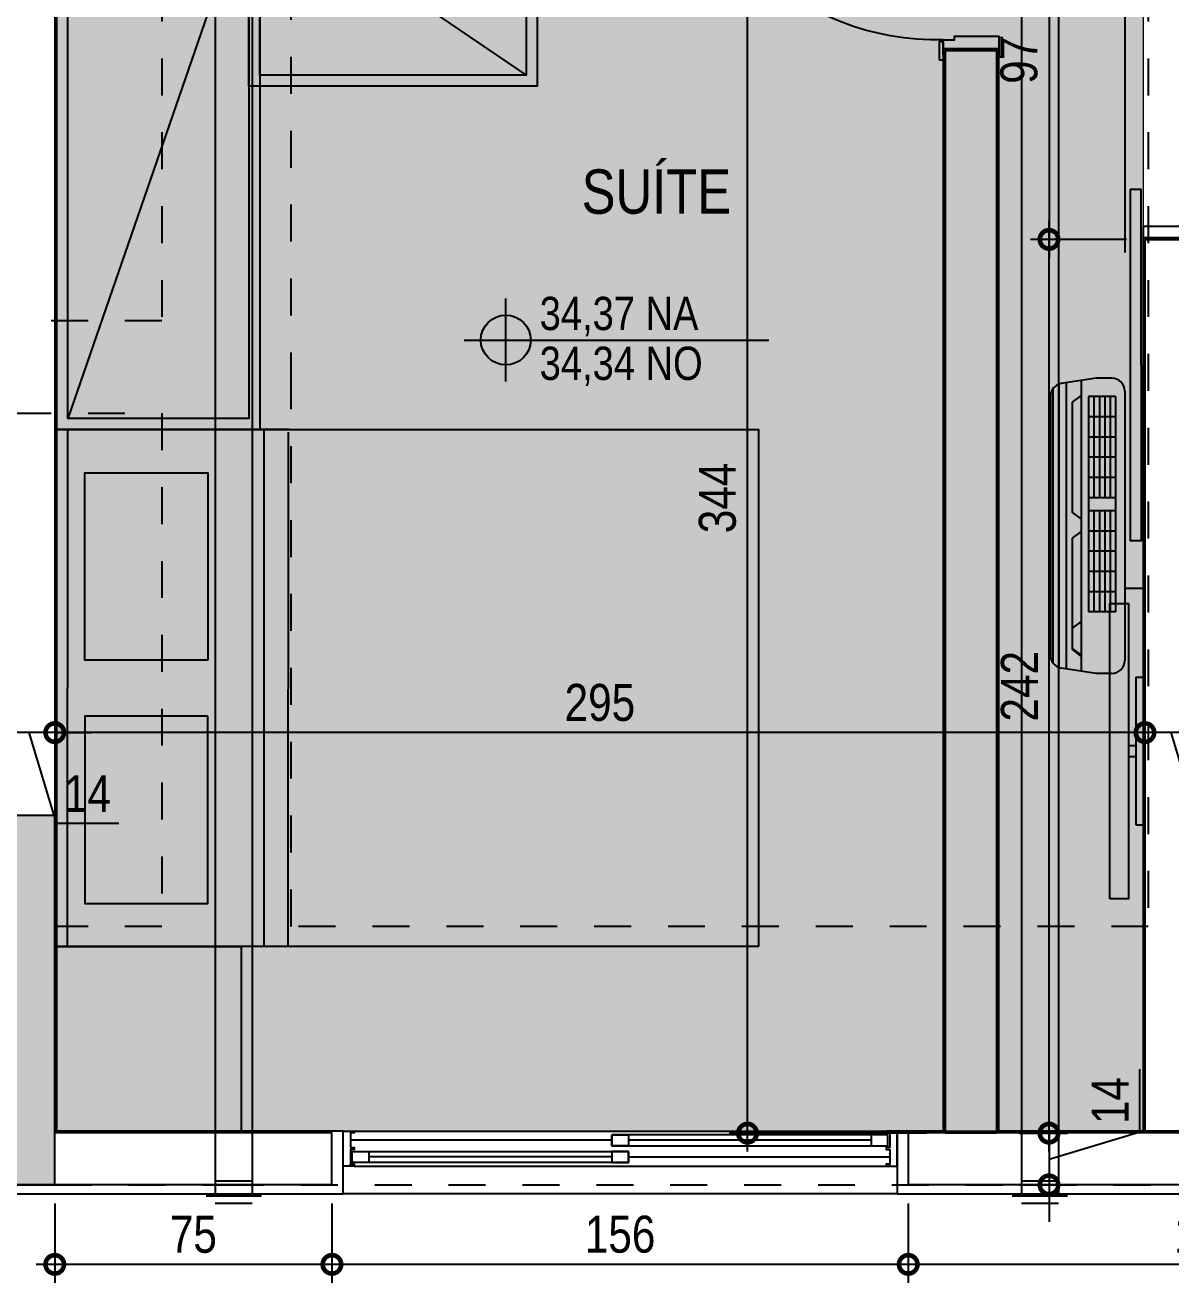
# Model space of a CAD drawing. Header units: metres. Extents: x -23 to 570, y -54 to 184.
# Drawn here: x 14.87 to 17.971, y -53.265 to -49.86 of the extents above; entities that cross this region are included whole.
import ezdxf
from ezdxf.enums import TextEntityAlignment as Align
from ezdxf.xclip import XClip

# ---------------------------------------------------------------- set-up
doc = ezdxf.new("R2010")
doc.units = ezdxf.units.M
doc.header["$XCLIPFRAME"] = 0
doc.header["$PDMODE"] = 35
for name, pattern in [('DASHEDX2', [1.5, 1, -0.5]), ('PUC$0$DASHEDX2', [1.5, 1, -0.5]), ('PUC$0$HIDDEN2', [0.1875, 0.125, -0.0625])]:
    doc.linetypes.add(name, pattern=pattern)
for name, color, linetype in [('1', 232, 'DASHEDX2'), ('4', 2, 'Continuous'), ('ARQ-DIM', 2, 'Continuous'), ('ARQ-SIM', 1, 'Continuous'), ('ARQ-TXT', 2, 'Continuous'), ('PUC$0$ARQ-ALV ACAB', 4, 'Continuous'), ('PUC$0$ARQ-ALV OSSO', 5, 'Continuous'), ('PUC$0$ARQ-AUX', 7, 'Continuous'), ('PUC$0$ARQ-AUX1 @ 1', 1, 'Continuous'), ('PUC$0$ARQ-CAX', 1, 'Continuous'), ('PUC$0$ARQ-CAX @ 1', 1, 'Continuous'), ('PUC$0$ARQ-MOB', 7, 'Continuous'), ('PUC$0$ARQ-MOB @ 1', 7, 'Continuous'), ('PUC$0$ARQ-PRJ', 7, 'PUC$0$DASHEDX2'), ('PUC$0$MAUROAMARELO', 162, 'Continuous')]:
    doc.layers.add(name, color=color, linetype=linetype)
doc.layers.add('PUC$0$ARQ-FORRO', color=9, linetype='Continuous', lineweight=5)
doc.styles.add('Adesa', font='ARIALN.TTF')
doc.dimstyles.new('ADESA 1-0050', dxfattribs={"dimtxt": 0.1, "dimasz": 0.1, "dimexe": 0.05, "dimexo": 0.05, "dimgap": 0.03, "dimtad": 1, "dimdec": 1, "dimlfac": 100, "dimzin": 12, "dimtxsty": 'Adesa', "dimblk": 'DOTSMALL', "dimcen": 1, "dimdle": 0.05, "dimclrd": 1, "dimclre": 1, "dimclrt": 256, "dimazin": 3, "dimtm": 1e-09, "dimtfac": 1, "dimtdec": 1, "dimtmove": 1, "dimatfit": 0, "dimldrblk": 'DOTSMALL', "dimfxl": 0.8, "dimtvp": 2, "dimtolj": 1, "dimtzin": 0, "dimarcsym": 0})

# ---------------------------------------------------------------- blocks, each defined once
blk = doc.blocks.new('_DotSmall')
at = {"color": 0, "linetype": 'ByBlock', "const_width": 0.5}
blk.add_lwpolyline([(-0.0625, 0, 1), (0.0625, 0, 1)], format="xyb", close=True, dxfattribs=at)
blk = doc.blocks.new('*D489')
at = {"layer": 'ARQ-DIM', "color": 1, "lineweight": -2, "transparency": 16777216}
for p, q in [((17.26028763025471, -53.05000433179399), (17.26028763025471, -53.26529604106866)), ((18.88998870001205, -53.05000544063362), (18.88998870001205, -53.26529604106866)), ((18.93998870001206, -53.21529604106866), (17.21028763025471, -53.21529604106866))]:
    blk.add_line(p, q, dxfattribs=at)
at = {"layer": 'Defpoints', "color": 0, "transparency": 16777216}
for p in [(17.26028763025471, -53.000004331794, -4.318356323902826e-06), (18.88998870001205, -53.00000544063362, -4.318356323902826e-06), (17.26028763025471, -53.21529604106866)]:
    blk.add_point(p, dxfattribs=at)
at = {"layer": 'ARQ-DIM', "color": 1, "lineweight": -2, "transparency": 16777216, "xscale": 0.1, "yscale": 0.1, "zscale": 0.1, "rotation": 180}
blk.add_blockref('_DotSmall', (17.26028763025471, -53.21529604106866), dxfattribs=at)
at = {"layer": 'ARQ-DIM', "color": 1, "lineweight": -2, "transparency": 16777216, "xscale": 0.1, "yscale": 0.1, "zscale": 0.1}
blk.add_blockref('_DotSmall', (18.88998870001205, -53.21529604106866), dxfattribs=at)
at = {"layer": 'ARQ-DIM', "transparency": 16777216, "insert": (18.07513816513338, -53.13423874229649), "char_height": 0.1, "attachment_point": 5, "style": 'Adesa'}
blk.add_mtext('\\A1;163', dxfattribs=at)
blk = doc.blocks.new('*D490')
at = {"layer": 'ARQ-DIM', "color": 1, "lineweight": -2, "transparency": 16777216}
for p, q in [((15.70028810343206, -53.05000433179399), (15.70028810343206, -53.26529604106866)), ((17.26028763025471, -53.05000433179399), (17.26028763025471, -53.26529604106866)), ((17.31028763025471, -53.21529604106866), (15.65028810343206, -53.21529604106866))]:
    blk.add_line(p, q, dxfattribs=at)
at = {"layer": 'Defpoints', "color": 0, "transparency": 16777216}
for p in [(15.70028810343206, -53.000004331794, -4.318356323902826e-06), (17.26028763025471, -53.000004331794, -4.318356323902826e-06), (15.70028810343206, -53.21529604106866)]:
    blk.add_point(p, dxfattribs=at)
at = {"layer": 'ARQ-DIM', "color": 1, "lineweight": -2, "transparency": 16777216, "xscale": 0.1, "yscale": 0.1, "zscale": 0.1, "rotation": 180}
blk.add_blockref('_DotSmall', (15.70028810343206, -53.21529604106866), dxfattribs=at)
at = {"layer": 'ARQ-DIM', "color": 1, "lineweight": -2, "transparency": 16777216, "xscale": 0.1, "yscale": 0.1, "zscale": 0.1}
blk.add_blockref('_DotSmall', (17.26028763025471, -53.21529604106866), dxfattribs=at)
at = {"layer": 'ARQ-DIM', "transparency": 16777216, "insert": (16.48028786684338, -53.13423874229649), "char_height": 0.1, "attachment_point": 5, "style": 'Adesa'}
blk.add_mtext('\\A1;156', dxfattribs=at)
blk = doc.blocks.new('*D491')
at = {"layer": 'ARQ-DIM', "color": 1, "lineweight": -2, "transparency": 16777216}
for p, q in [((14.94998869600172, -53.05000544063362), (14.94998869600172, -53.26529604106866)), ((15.70028810343206, -53.05000433179399), (15.70028810343206, -53.26529604106866)), ((15.75028810343206, -53.21529604106866), (14.89998869600172, -53.21529604106866))]:
    blk.add_line(p, q, dxfattribs=at)
at = {"layer": 'Defpoints', "color": 0, "transparency": 16777216}
for p in [(14.94998869600172, -53.00000544063362, -4.318356323902826e-06), (15.70028810343206, -53.000004331794, -4.318356323902826e-06), (14.94998869600172, -53.21529604106866)]:
    blk.add_point(p, dxfattribs=at)
at = {"layer": 'ARQ-DIM', "color": 1, "lineweight": -2, "transparency": 16777216, "xscale": 0.1, "yscale": 0.1, "zscale": 0.1, "rotation": 180}
blk.add_blockref('_DotSmall', (14.94998869600172, -53.21529604106866), dxfattribs=at)
at = {"layer": 'ARQ-DIM', "color": 1, "lineweight": -2, "transparency": 16777216, "xscale": 0.1, "yscale": 0.1, "zscale": 0.1}
blk.add_blockref('_DotSmall', (15.70028810343206, -53.21529604106866), dxfattribs=at)
at = {"layer": 'ARQ-DIM', "transparency": 16777216, "insert": (15.32513839971689, -53.13444338076852), "char_height": 0.1, "attachment_point": 5, "style": 'Adesa'}
blk.add_mtext('\\A1;75', dxfattribs=at)
blk = doc.blocks.new('*D617')
at = {"layer": 'ARQ-DIM', "color": 1, "lineweight": -2, "transparency": 16777216}
for p, q in [((17.9011509966763, -51.64881048881659), (17.9011509966763, -51.82540501928648)), ((18.0411515252647, -51.6488104721897), (18.0411515252647, -51.82540501928648)), ((17.9011509966763, -51.77540501928648), (17.8011509966763, -51.77540501928648)), ((18.0411515252647, -51.77540501928648), (17.9011509966763, -51.77540501928648)), ((18.0411515252647, -51.77540501928648), (17.9011509966763, -51.77540501928648)), ((17.9711512609705, -51.77540501928648), (18.04483543559533, -52.02101893470258)), ((18.0411515252647, -51.77540501928648), (18.1411515252647, -51.77540501928648)), ((18.04483543559533, -52.02101893470258), (18.21431701813285, -52.02101893470258))]:
    blk.add_line(p, q, dxfattribs=at)
at = {"layer": 'Defpoints', "color": 0, "transparency": 16777216}
for p in [(17.9011509966763, -51.5988104888166, -8.462671472874795e-06), (18.0411515252647, -51.5988104721897, -8.462671472874795e-06), (17.9011509966763, -51.77540501928648)]:
    blk.add_point(p, dxfattribs=at)
at = {"layer": 'ARQ-DIM', "color": 1, "lineweight": -2, "transparency": 16777216, "xscale": 0.1, "yscale": 0.1, "zscale": 0.1}
blk.add_blockref('_DotSmall', (17.9011509966763, -51.77540501928648), dxfattribs=at)
at = {"layer": 'ARQ-DIM', "color": 1, "lineweight": -2, "transparency": 16777216, "xscale": 0.1, "yscale": 0.1, "zscale": 0.1, "rotation": 180}
blk.add_blockref('_DotSmall', (18.0411515252647, -51.77540501928648), dxfattribs=at)
at = {"layer": 'ARQ-DIM', "transparency": 16777216, "insert": (18.12957622686409, -51.94081429623055), "char_height": 0.1, "attachment_point": 5, "style": 'Adesa'}
blk.add_mtext('\\A1;14', dxfattribs=at)
blk = doc.blocks.new('*D618')
at = {"layer": 'ARQ-DIM', "color": 1, "lineweight": -2, "transparency": 16777216}
for p, q in [((17.9011509966763, -51.64881048881659), (17.9011509966763, -51.82540501928648)), ((14.94999001842915, -51.72715333195441), (14.94999001842915, -51.82540501928648)), ((17.9511509966763, -51.77540501928648), (14.89999001842915, -51.77540501928648))]:
    blk.add_line(p, q, dxfattribs=at)
at = {"layer": 'Defpoints', "color": 0, "transparency": 16777216}
for p in [(17.9011509966763, -51.5988104888166, -8.462671472874795e-06), (14.94999001842915, -51.67715333195441, -4.318356323902826e-06), (14.94999001842915, -51.77540501928648)]:
    blk.add_point(p, dxfattribs=at)
at = {"layer": 'ARQ-DIM', "color": 1, "lineweight": -2, "transparency": 16777216, "xscale": 0.1, "yscale": 0.1, "zscale": 0.1, "rotation": 180}
blk.add_blockref('_DotSmall', (14.94999001842915, -51.77540501928648), dxfattribs=at)
at = {"layer": 'ARQ-DIM', "color": 1, "lineweight": -2, "transparency": 16777216, "xscale": 0.1, "yscale": 0.1, "zscale": 0.1}
blk.add_blockref('_DotSmall', (17.9011509966763, -51.77540501928648), dxfattribs=at)
at = {"layer": 'ARQ-DIM', "transparency": 16777216, "insert": (16.42557050755272, -51.69434772051431), "char_height": 0.1, "attachment_point": 5, "style": 'Adesa'}
blk.add_mtext('\\A1;295', dxfattribs=at)
blk = doc.blocks.new('*D619')
at = {"layer": 'ARQ-DIM', "color": 1, "lineweight": -2, "transparency": 16777216}
for p, q in [((14.80997845911546, -51.72715283944321), (14.80997845911546, -51.82540315208674)), ((14.94999001842915, -51.72715333195441), (14.94999001842915, -51.82540315208674)), ((14.80997845911546, -51.77540315208674), (14.70997845911547, -51.77540315208674)), ((14.94999001842915, -51.77540315208674), (14.80997845911546, -51.77540315208674)), ((14.94999001842915, -51.77540315208674), (14.80997845911546, -51.77540315208674)), ((14.87998423877231, -51.77540315208674), (14.95366841339714, -52.02101706750284)), ((14.94999001842915, -51.77540315208674), (15.04999001842915, -51.77540315208674)), ((14.95366841339714, -52.02101706750284), (15.12314999593465, -52.02101706750284))]:
    blk.add_line(p, q, dxfattribs=at)
at = {"layer": 'Defpoints', "color": 0, "transparency": 16777216}
for p in [(14.80997845911546, -51.67715283944321, -1.295506897170848e-05), (14.94999001842915, -51.67715333195441, -4.318356323902826e-06), (14.80997845911546, -51.77540315208674)]:
    blk.add_point(p, dxfattribs=at)
at = {"layer": 'ARQ-DIM', "color": 1, "lineweight": -2, "transparency": 16777216, "xscale": 0.1, "yscale": 0.1, "zscale": 0.1}
blk.add_blockref('_DotSmall', (14.80997845911546, -51.77540315208674), dxfattribs=at)
at = {"layer": 'ARQ-DIM', "color": 1, "lineweight": -2, "transparency": 16777216, "xscale": 0.1, "yscale": 0.1, "zscale": 0.1, "rotation": 180}
blk.add_blockref('_DotSmall', (14.94999001842915, -51.77540315208674), dxfattribs=at)
at = {"layer": 'ARQ-DIM', "transparency": 16777216, "insert": (15.03840920466589, -51.94081242903081), "char_height": 0.1, "attachment_point": 5, "style": 'Adesa'}
blk.add_mtext('\\A1;14', dxfattribs=at)
blk = doc.blocks.new('*D640')
at = {"layer": 'ARQ-DIM', "color": 1, "lineweight": -2, "transparency": 16777216}
for p, q in [((17.64138214607691, -49.41997908711293), (17.64138214607691, -50.48997048153349)), ((17.85114666001205, -49.46997908711293), (17.59138214607691, -49.46997908711293)), ((17.85114874459281, -50.43997048153349), (17.59138214607691, -50.43997048153349))]:
    blk.add_line(p, q, dxfattribs=at)
at = {"layer": 'Defpoints', "color": 0, "transparency": 16777216}
for p in [(17.90114666001205, -49.46997908711293, -4.318356323902826e-06), (17.64138214607691, -50.43997048153349), (17.90114874459281, -50.43997048153349, -4.318356323902826e-06)]:
    blk.add_point(p, dxfattribs=at)
at = {"layer": 'ARQ-DIM', "color": 1, "lineweight": -2, "transparency": 16777216, "xscale": 0.1, "yscale": 0.1, "zscale": 0.1}
for p, rotation in [((17.64138214607691, -49.46997908711293), 90), ((17.64138214607691, -50.43997048153349), 270)]:
    blk.add_blockref('_DotSmall', p, dxfattribs=dict(at, rotation=rotation))
at = {"layer": 'ARQ-DIM', "transparency": 16777216, "insert": (17.56032484730472, -49.9549747843232), "char_height": 0.1, "attachment_point": 5, "rotation": 90, "style": 'Adesa'}
blk.add_mtext('\\A1;97', dxfattribs=at)
blk = doc.blocks.new('*D641')
at = {"layer": 'ARQ-DIM', "color": 1, "lineweight": -2, "transparency": 16777216}
for p, q in [((17.64138214607693, -52.91000595758485), (17.64138214607693, -50.3899704815335)), ((17.85114874459281, -50.43997048153349), (17.59138214607693, -50.43997048153349)), ((17.56089976034371, -52.86000595758485), (17.69138214607693, -52.86000595758485))]:
    blk.add_line(p, q, dxfattribs=at)
at = {"layer": 'Defpoints', "color": 0, "transparency": 16777216}
for p in [(17.64138214607693, -50.43997048153349), (17.90114874459281, -50.43997048153349, -4.318356323902826e-06), (17.51089976034371, -52.86000595758485, -4.318356323902826e-06)]:
    blk.add_point(p, dxfattribs=at)
at = {"layer": 'ARQ-DIM', "color": 1, "lineweight": -2, "transparency": 16777216, "xscale": 0.1, "yscale": 0.1, "zscale": 0.1}
for p, rotation in [((17.64138214607693, -50.43997048153349), 90), ((17.64138214607693, -52.86000595758485), 270)]:
    blk.add_blockref('_DotSmall', p, dxfattribs=dict(at, rotation=rotation))
at = {"layer": 'ARQ-DIM', "transparency": 16777216, "insert": (17.56117750760488, -51.64998821955916), "char_height": 0.1, "attachment_point": 5, "rotation": 90, "style": 'Adesa'}
blk.add_mtext('\\A1;242', dxfattribs=at)
blk = doc.blocks.new('*D642')
at = {"layer": 'ARQ-DIM', "color": 1, "lineweight": -2, "transparency": 16777216}
for p, q in [((17.88699602039442, -52.85632109970901), (17.88699602039442, -52.6868395171715)), ((17.64138210497833, -52.86000596686301), (17.64138210497833, -52.76000596686301)), ((17.56089971924511, -52.86000596686301), (17.69138210497833, -52.86000596686301)), ((17.64138210497833, -52.93000527433384), (17.88699602039442, -52.85632109970901)), ((17.64138210497833, -52.86000596686301), (17.64138210497833, -53.00000458180467)), ((17.64138210497833, -52.86000596686301), (17.64138210497833, -53.00000458180467)), ((17.56089957881975, -53.00000458180467), (17.69138210497833, -53.00000458180467)), ((17.64138210497833, -53.00000458180467), (17.64138210497833, -53.10000458180467))]:
    blk.add_line(p, q, dxfattribs=at)
at = {"layer": 'Defpoints', "color": 0, "transparency": 16777216}
for p in [(17.51089971924511, -52.86000596686301, -4.318356323902826e-06), (17.51089957881975, -53.00000458180467, -4.318356323902826e-06), (17.64138210497833, -53.00000458180467)]:
    blk.add_point(p, dxfattribs=at)
at = {"layer": 'ARQ-DIM', "color": 1, "lineweight": -2, "transparency": 16777216, "xscale": 0.1, "yscale": 0.1, "zscale": 0.1}
for p, rotation in [((17.64138210497833, -52.86000596686301), 270), ((17.64138210497833, -53.00000458180467), 90)]:
    blk.add_blockref('_DotSmall', p, dxfattribs=dict(at, rotation=rotation))
at = {"layer": 'ARQ-DIM', "transparency": 16777216, "insert": (17.80679138192237, -52.77158030844025), "char_height": 0.1, "attachment_point": 5, "rotation": 90, "style": 'Adesa'}
blk.add_mtext('\\A1;14', dxfattribs=at)
blk = doc.blocks.new('*D663')
at = {"layer": 'ARQ-DIM', "color": 1, "lineweight": -2, "transparency": 16777216}
for p, q in [((16.82523176803388, -52.91000595755064), (16.82523176803388, -49.36998065643828)), ((17.16605367512035, -49.41998065643828), (16.77523176803388, -49.41998065643828)), ((17.31028810343205, -52.86000595755065), (16.77523176803388, -52.86000595755065))]:
    blk.add_line(p, q, dxfattribs=at)
at = {"layer": 'Defpoints', "color": 0, "transparency": 16777216}
for p in [(16.82523176803388, -49.41998065643828), (17.21605367512035, -49.41998065643828, -4.318356323902826e-06), (17.36028810343205, -52.86000595755065, -4.318356323902826e-06)]:
    blk.add_point(p, dxfattribs=at)
at = {"layer": 'ARQ-DIM', "color": 1, "lineweight": -2, "transparency": 16777216, "xscale": 0.1, "yscale": 0.1, "zscale": 0.1}
for p, rotation in [((16.82523176803388, -49.41998065643828), 90), ((16.82523176803388, -52.86000595755065), 270)]:
    blk.add_blockref('_DotSmall', p, dxfattribs=dict(at, rotation=rotation))
at = {"layer": 'ARQ-DIM', "transparency": 16777216, "insert": (16.74417446926169, -51.13999330699446), "char_height": 0.1, "attachment_point": 5, "rotation": 90, "style": 'Adesa'}
blk.add_mtext('\\A1;344', dxfattribs=at)
blk = doc.blocks.new('NipAcOs')
at = {"layer": 'ARQ-SIM'}
h = blk.add_hatch(color=256, dxfattribs=at)
h.dxf.hatch_style = 1
h.paths.add_polyline_path([(0, 0.1499999999999773, 0.4142135623730951), (-0.1499999999999773, 0), (0, 0)])
h.paths.add_polyline_path([(0.1499999999999773, 0), (0, 0), (0, -0.1499999999999773, 0.4142135623730951)])
for p, q in [((0, -0.25), (0, 0.25)), ((-0.25, 0), (0.1499999999999773, 0)), ((0.1499999999999773, 0), (1.583441196697537, 0))]:
    blk.add_line(p, q, dxfattribs=at)
blk.add_circle((0, 0), 0.15, dxfattribs=at)
at = {"style": 'Adesa'}
for p in [(0.2040091630106531, 0.0600000000000023), (0.2040091630106531, -0.2400000000000091)]:
    blk.add_attdef('000,00', p, '', height=0.2, dxfattribs=at)
blk = doc.blocks.new('*U2409')
for points in [[(-0.7649999999987084, 0.009997012157750673), (-0.7149999999989812, 0.009997012157750673), (-0.7149999999989812, -2.987842694979204e-06), (-0.7649999999987084, -2.987842694979204e-06)], [(0.04499999999984541, 0.009997012226332258), (-0.004999999999881748, 0.009997012226332258), (-0.004999999999881748, -2.987774084972639e-06), (0.04499999999984541, -2.987774084972639e-06)], [(-0.7749999999981309, -0.1599999999637873), (-0.7249999999984037, -0.1599999999637873), (-0.7249999999984037, -0.1499999999633417), (-0.7749999999981309, -0.1499999999633417)], [(0, -0.1499999999630859), (-1.224646799149301e-17, -0.8699999999633984), (-0.0300000000002001, -0.8699999999633984), (-0.03000000000020009, -0.1499999999630859)], [(0.05500000000006366, -0.1599999999634463), (0.005000000000336513, -0.1599999999634463), (0.005000000000336513, -0.1499999999630006), (0.05500000000006366, -0.1499999999630006)]]:
    blk.add_lwpolyline(points, close=True)
for points in [[(-0.7599999999991677, -0.1499999999630859), (-0.7199999999999999, -0.1499999999633133), (-0.7199999999999999, -0.1199999999631132), (-0.7099999999997816, -0.1199999999631132), (-0.7099999999989858, -2.987856678460243e-06), (-0.7450000000000908, -2.987856451086568e-06), (-0.7449999999995224, -0.1499999999630859)], [(0.03999999999973625, -0.1499999999628585), (3.410605131648481e-13, -0.1499999999630859), (3.410605131648481e-13, -0.1199999999628858), (-0.009999999999877218, -0.1199999999628858), (-0.009999999999877201, -2.987819701816274e-06), (0.02500000000077309, -2.987819474442599e-06), (0.02499999999952252, -0.1499999999628585)]]:
    blk.add_lwpolyline(points)
at = {"layer": 'PUC$0$ARQ-PRJ'}
blk.add_arc((-0.02076923076938199, -0.1707692307328975), 0.6995391551483003, 178.2986453946517, 271.7013546053388, dxfattribs=at)
blk = doc.blocks.new('*U2429')
at = {"color": 0, "linetype": 'ByBlock', "ltscale": 0.5}
for points in [[(0.019999999999925, -0.0449999999999875), (0.0299999999999159, -0.0450000000000017), (0.0299999999999727, -0.0499999999999972), (0.019999999999925, -0.049999999999983), (0.019999999999925, -0.0900000000000034), (0.0299999999999159, -0.0900000000000176), (0.0299999999999727, -0.0950000000000131), (0.019999999999925, -0.0949999999999989), (0.019999999999925, -0.0900000000000034), (0.0299999999999159, -0.0899999999999891), (0.0299999999999727, -0.09499999999998458), (-5.68e-14, -0.09499999999998458), (0, 0), (0.0299999999999727, 0), (0.0299999999999727, -0.0049999999999955), (0.0199999999999818, -0.0049999999999955), (0.019999999999925, -0.0449999999999875)], [(1.479999999999961, -0.0449999999999156), (1.469999999999969, -0.0449999999999156), (1.469999999999913, -0.049999999999911), (1.479999999999961, -0.049999999999911), (1.479999999999961, -0.0899999999999315), (1.469999999999969, -0.0899999999999315), (1.469999999999913, -0.09499999999992699), (1.479999999999961, -0.09499999999992699), (1.479999999999961, -0.08999999999993138), (1.469999999999969, -0.08999999999990299), (1.469999999999913, -0.0949999999998985), (1.499999999999942, -0.09499999999991268), (1.499999999999884, 7.189999999999996e-14), (1.469999999999913, 7.189999999999996e-14), (1.469999999999913, -0.0049999999999235), (1.479999999999903, -0.0049999999999235), (1.479999999999961, -0.0449999999999156)], [(0.0249999999999204, -0.0100000000000051), (0.0700000006625032, -0.0099999999940792), (0.0700000006625032, -0.0399999999940803), (0.0249999999999204, -0.0400000000000063)], [(0.7725000000000365, -0.00999999999992655), (0.7275000000008165, -0.00999999999994075), (0.7275000000008165, -0.03999999999994185), (0.7725000000000365, -0.03999999999992765)], [(0.7275000000008165, -0.05499999999995665), (0.7725000000000365, -0.05499999999994245), (0.7725000000000365, -0.08499999999994355), (0.7275000000008165, -0.08499999999995786)], [(1.474999999999906, -0.0549999999999349), (1.429999999892343, -0.0549999999999349), (1.429999999892343, -0.0849999999999361), (1.474999999999906, -0.0849999999999361)]]:
    blk.add_lwpolyline(points, close=True, dxfattribs=at)
at = {"color": 8, "linetype": 'ByBlock', "ltscale": 0.5}
for points in [[(1.469999999999913, 7.189999999999996e-14), (0.0299999999999727, 0)], [(0.7725000000000365, -0.02500000000092185), (1.479999999999903, -0.0249999999999196)], [(0.7275000000008165, -0.07000000000005675), (0.019999999999925, -0.0699999999999932)], [(1.469999999999913, -0.0949999999998985), (0.0299999999999727, -0.09499999999998458)]]:
    blk.add_lwpolyline(points, dxfattribs=at)
at = {"color": 7, "linetype": 'ByBlock', "ltscale": 0.5}
for points in [[(0.7725000000000365, -0.00999999999992655), (0.7725000000000365, -0.03999999999992765), (0.0249999999999204, -0.0400000000000063), (0.0249999999999204, -0.0100000000000051)], [(0.7275000000008165, -0.05499999999995665), (0.7275000000008165, -0.08499999999995786), (1.474999999999906, -0.0849999999999361), (1.474999999999906, -0.0549999999999349)]]:
    blk.add_lwpolyline(points, close=True, dxfattribs=at)
for points in [[(0.0700000006625032, -0.0249999999940798), (0.7275000000008165, -0.02499999999994135)], [(0.7725000000000365, -0.06999999999994305), (1.429999999892343, -0.06999999999992129)]]:
    blk.add_lwpolyline(points, dxfattribs=at)
blk = doc.blocks.new('PUC$0$pl apto tipo 2 puc')
at = {"layer": 'PUC$0$ARQ-ALV ACAB'}
blk.add_lwpolyline([(-17.36411684664112, 2.855421873116251), (-17.23911735195992, 2.855421873097677), (-17.23911634252779, 3.025418204763022), (-18.92881744382384, 3.025133429138863), (-18.92881744382384, 2.855418186093247), (-17.5141174305874, 2.855418186093382), (-17.51411694441235, -0.07448802679547742), (-17.36411649138281, -0.07448849328128576)], close=True, dxfattribs=at)
at = {"layer": 'PUC$0$ARQ-ALV ACAB', "elevation": 4.318356323902826e-06}
blk.add_lwpolyline([(-14.60902096237192, 3.025418981222268), (-15.73911684724385, 3.02541734526939), (-15.73911684724385, 2.855418981222266), (-14.96381935541925, 2.855418981222266)], dxfattribs=at)
at = {"layer": 'PUC$0$ARQ-ALV ACAB'}
blk.add_lwpolyline([(-14.96381744636874, -0.8944701362295983), (-14.96381935541925, 2.855418981222266)], dxfattribs=at)
at = {"layer": 'PUC$0$ARQ-ALV OSSO'}
for points in [[(-17.36911690632554, 2.860418981188063), (-17.2691173204212, 2.860418981222268), (-17.2691163740665, 3.000417355431439), (-18.89881744382384, 3.000418981222269), (-18.89881744382384, 2.860418981222268), (-17.50911743141285, 2.860418981222268), (-17.50911694523762, -0.06948837298035118), (-17.36911649198584, -0.06948881031087867), (-17.36911684724385, 2.860419094427486)], [(-14.95881744382383, -0.8994701329405553), (-14.95881935796416, 2.860418981222268)]]:
    blk.add_lwpolyline(points, dxfattribs=at)
at = {"layer": 'PUC$0$ARQ-ALV OSSO', "elevation": 4.318356323902826e-06}
blk.add_lwpolyline([(-14.60902096237192, 3.000418981222283), (-15.70911684724385, 3.000417355431439), (-15.70911684724385, 2.860418981222268), (-14.95881935796416, 2.860418981222268)], dxfattribs=at)
at = {"layer": 'PUC$0$ARQ-AUX', "elevation": 8.636712647805652e-06}
blk.add_lwpolyline([(-17.23911634251721, 3.025422132215249), (-15.73911735196003, 3.025422132215249)], dxfattribs=at)
at = {"layer": 'PUC$0$ARQ-AUX1 @ 1', "xscale": -1, "rotation": 180}
blk.add_blockref('*U2429', (-17.23911735195992, 2.855421873097677, 4.318356324305282e-06), dxfattribs=at)
at = {"layer": 'PUC$0$ARQ-CAX @ 1', "xscale": -1.000000000000003, "rotation": 90}
blk.add_blockref('*U2409', (-17.51412125788195, -0.8194882600381838), dxfattribs=at)
blk = doc.blocks.new('PUC$0$A$C3DDA30F3')
for points in [[(0.03000005693070307, 0.2199984365541923), (5.693073035217822e-08, 0.2199984365541923), (5.693073035217822e-08, 0.2099984365537466), (0.03000005693070307, 0.2099984365537466)], [(0.01000005693072126, 0.2099984365537466), (5.693073035217822e-08, 0.2099984365537466), (5.693073035217822e-08, 0.1699984365528735), (0.01000005693072126, 0.1699984365528735)], [(0.8300000569307144, 0.2049984365532964), (1.780000056930703, 0.2049984365532964), (1.780000056930703, 0.1749984365533237), (0.8300000569307144, 0.1749984365533237)], [(5.693073035217822e-08, 0.1699984365528735), (0.03000005693070307, 0.1699984365528735), (0.02999114978433681, 0.01547904238503861), (-8.850215635902714e-06, 0.01547904238503861)], [(0.9300000569307372, 0.1699984365528735), (0.9600000569307099, 0.1699984365528735), (0.9600018083037298, 0.01547904301691005), (0.9300018083037571, 0.01547904301691005)]]:
    blk.add_lwpolyline(points, close=True)
at = {"layer": 'PUC$0$ARQ-PRJ'}
for points in [[(5.693073035217822e-08, 0.2199984365541923), (1.910000056930755, 0.2199984365541923)], [(1.910000056965373, 0.1699984365509977), (1.910000056965373, 0.1699984365509977), (1.910000056930755, 0.2199984365541923)]]:
    blk.add_lwpolyline(points, dxfattribs=at)
blk = doc.blocks.new('*U2465')
at = {"layer": 'PUC$0$ARQ-MOB'}
for p, q in [((-0.6999999999999318, -0.6291505595172567), (-0.6999999999999318, 0)), ((-0.6999999999999318, 0), (0.7000000000000455, 0)), ((0.7000000000000455, -0.6291305920967716), (0.7000000000000455, 0)), ((0.7000000000000455, -0.0299999999997454), (-0.6999999999999318, -0.0299999999997454)), ((0.7000000000000455, -0.5620764186628268), (-0.6999999999999319, -0.5619973332079932)), ((0.7000000000000454, -0.6273368521624434), (-0.692955937798729, -0.6273368521624435)), ((-0.6991533441763523, -0.8530626289630163), (-0.6987254288627583, -0.8533762312017643)), ((-0.6749930615618496, -1.899955827604571), (0.674993061562077, -1.899955827605481))]:
    blk.add_line(p, q, dxfattribs=at)
at = {"layer": 'PUC$0$ARQ-MOB', "flags": 128}
for points in [[(0.7000000000007846, -1.899999999999636), (0.7000000000007846, -2e-16), (-0.7000000000006703, 2e-16), (-0.6999909375571747, -1.899999999999636)], [(0.7000000009412021, -1.900075808809561), (0.7000000009412021, -7.58088099249e-05), (-0.6999999990602528, -7.58088099244e-05), (-0.6999909366167572, -1.900075808809561)], [(-0.0755639286653032, -0.4095184273019188), (-0.0755685223320479, -0.0761946178054134), (-0.5830639286650121, -0.0762007755593002), (-0.5830593348691191, -0.4095341088650456)], [(-0.0755639277248856, -0.4095942361118434), (-0.0755685213898114, -0.0762704266162475), (-0.5830639277245946, -0.0762765843701343), (-0.5830593339287016, -0.4096099176758797)], [(0.0755671575898878, -0.4095184273019188), (0.0755717512566325, -0.0761946178054134), (0.5830671575914153, -0.0762007755593006), (0.5830625637937032, -0.4095341088650459)], [(0.0755671585321243, -0.4095942361118434), (0.07557175219705001, -0.0762704266162475), (0.5830671585318328, -0.0762765843701347), (0.5830625647359398, -0.4096099176758801)]]:
    blk.add_lwpolyline(points, close=True, dxfattribs=at)
at = {"layer": 'PUC$0$ARQ-MOB'}
blk.add_lwpolyline([(0.7000000009412021, -0.5000758088099249), (1.200000000941201, -0.5000758088099249), (1.200000000941201, -7.58088099249e-05), (0.7000000009412021, -7.58088099249e-05)], close=True, dxfattribs=at)
blk = doc.blocks.new('*U2490')
at = {"flags": 128}
for points in [[(1.480166231706903, -2.678103235470581e-09), (1.480166231706903, 0.5499999973218969), (9.044925e-10, 0.5499999971050785), (0, 0)], [(1.45016623170693, 0.02999999737621177), (1.45016623170693, 0.5199999973221516), (0.0300000008501229, 0.5199999971053333), (0.030000000054315, 0.0299999999451757)]]:
    blk.add_lwpolyline(points, close=True, dxfattribs=at)
blk.add_lwpolyline([(1.45016623170693, 0.5199999973221516), (0.030000000054315, 0.0299999999451757)], dxfattribs=at)
blk = doc.blocks.new('*U2466')
for p, q in [((-0.2000000029802322, -0.01999999999999599), (-0.2000000029802322, 1.536458174073056e-17)), ((0.2000000029802323, -0.019999999999996), (0.2000000029802323, 0)), ((-0.01500000000000719, -0.0399999999999921), (-0.01500000000000719, -0.019999999999996)), ((0.01499999999999391, -0.0399999999999921), (0.01499999999999391, -0.019999999999996))]:
    blk.add_line(p, q)
for points in [[(0.2000000029802323, 0), (-0.2000000029802322, 1.536458174073056e-17)], [(0.2000000029802323, -0.019999999999996), (-0.2000000029802322, -0.01999999999999599)]]:
    blk.add_lwpolyline(points)
blk.add_lwpolyline([(-0.400000005960471, -0.0900000000000034), (0.4000000059604579, -0.0900000000000034), (0.4000000059604579, -0.0399999999999921), (-0.400000005960471, -0.0399999999999921)], close=True)
blk = doc.blocks.new('*U2491')
at = {"flags": 128}
for points in [[(0.7810846123003716, -1.413236690966563e-09), (0.7810846123003716, 0.5499999985867634), (9.044925e-10, 0.5499999971050785), (0, 0)], [(0.7510846123003994, 0.02999999864107831), (0.7510846123003994, 0.5199999985870182), (0.0300000008501229, 0.5199999971053333), (0.030000000054315, 0.0299999999451757)]]:
    blk.add_lwpolyline(points, close=True, dxfattribs=at)
blk.add_lwpolyline([(0.7510846123003994, 0.5199999985870182), (0.030000000054315, 0.0299999999451757)], dxfattribs=at)
blk = doc.blocks.new('PUC$0$layout pcd puc 4')
at = {"layer": 'PUC$0$ARQ-MOB'}
for name, p, xscale, rotation in [('*U2490', (-1.429990672718873e-05, 1.899984111500103), -1, 270), ('*U2465', (-4.686476351523083e-05, 1.200000002420644), -0.9999999999999996, 89.99861802358429)]:
    blk.add_blockref(name, p, dxfattribs=dict(at, xscale=xscale, rotation=rotation))
at = {"layer": 'PUC$0$ARQ-MOB', "xscale": -1}
blk.add_blockref('*U2491', (1.30107030963639, 2.830039985770405), dxfattribs=at)
at = {"layer": 'PUC$0$ARQ-MOB @ 1', "xscale": -1, "rotation": 270}
blk.add_blockref('*U2466', (2.941173301389643, 1.029508454068115, -4.248498000608911e-06), dxfattribs=at)
blk = doc.blocks.new('PUC$0$pl forro pcd 4')
at = {"layer": 'PUC$0$ARQ-FORRO'}
h = blk.add_hatch(color=256, dxfattribs=at)
h.dxf.hatch_style = 1
h.paths.add_polyline_path([(-10.32996262369801, 1.339993264856339), (-7.388814187855946, 1.339993264856339), (-7.388845050895529, -2.089359220218881), (-10.32999348673759, -2.089359220218881)])
blk.add_lwpolyline([(-10.32996262369801, 1.339993264856339), (-7.388814187855946, 1.339993264856339), (-7.388845050895529, -2.089359220218881), (-10.32999348673759, -2.089359220218881)], close=True, dxfattribs=at)
blk = doc.blocks.new('PUC$0$Q1')
at = {"layer": 'PUC$0$MAUROAMARELO'}
for p, q in [((240.8957057322278, -387.0957092027159), (240.1949330487362, -387.0957092027159)), ((240.145319390482, -387.2199680435349), (240.1599698859306, -387.1250467797306)), ((240.9287674815717, -387.1182753428074), (240.1618712993925, -387.1182753428075)), ((240.9168394945319, -387.1026846636278), (240.1737992864325, -387.1026846636278)), ((240.945319390482, -387.2199680435349), (240.9306688950333, -387.1250467797306)), ((240.9327719142491, -387.1386723422559), (240.1576897701973, -387.1386723422559)), ((240.1926560917461, -387.1785484299287), (240.2109410929909, -387.1546799405407)), ((240.1958903684414, -387.1785484299287), (240.2141753696861, -387.1546799405407)), ((240.2683749102446, -387.1546799405407), (240.2109410929909, -387.1546799405407)), ((240.5115314378287, -387.1546799405407), (240.2141753696861, -387.1546799405407)), ((240.2866599114889, -387.1785484299287), (240.2683749102446, -387.1546799405407)), ((240.5298164390734, -387.1785484299287), (240.5115314378287, -387.1546799405407)), ((240.5640566185858, -387.1785484299287), (240.5823416198305, -387.1546799405407)), ((240.8796976879731, -387.1546799405407), (240.5823416198305, -387.1546799405407)), ((240.8979826892179, -387.1785484299287), (240.8796976879731, -387.1546799405407)), ((240.9389265356431, -387.1785484299287), (240.1510035773078, -387.1785484299287)), ((240.3121910110704, -387.2718364671387), (240.3121910110704, -387.1986790807405)), ((240.6213588412039, -387.1986790807405), (240.3121910110704, -387.1986790807405)), ((240.3669240719074, -387.2718364671387), (240.3669240719074, -387.1986790807405)), ((240.4216571327443, -387.2718364671387), (240.4216571327443, -387.1986790807405)), ((240.4763901935818, -387.2718364671387), (240.4763901935818, -387.1986790807405)), ((240.5311232544187, -387.2718364671387), (240.5311232544187, -387.1986790807405)), ((240.5858563152557, -387.2718364671387), (240.5858563152557, -387.1986790807405)), ((240.6213588412039, -387.2718364671387), (240.6213588412039, -387.1986790807405)), ((240.8950241453886, -387.1986790807407), (240.6213588412039, -387.1986790807405)), ((240.6760919020408, -387.2718364671387), (240.6760919020408, -387.1986790807405)), ((240.7308249628778, -387.2718364671387), (240.7308249628778, -387.1986790807405)), ((240.7855580237147, -387.2718364671387), (240.7855580237147, -387.1986790807405)), ((240.8402910845517, -387.2718364671387), (240.8402910845517, -387.1986790807407)), ((240.8950241453886, -387.2718364671387), (240.8950241453886, -387.1986790807407)), ((240.145319390482, -387.2613876571413), (240.145319390482, -387.2199680435349)), ((240.4201896950054, -387.2134717998856), (240.3121910110704, -387.2134717998856)), ((240.4201896950054, -387.2282645190307), (240.3121910110704, -387.2282645190307)), ((240.4833013519661, -387.2134717998856), (240.4201896950054, -387.2134717998856)), ((240.4833013519661, -387.2282645190307), (240.4201896950054, -387.2282645190307)), ((240.5464130089268, -387.2134717998856), (240.4833013519661, -387.2134717998856)), ((240.5464130089268, -387.2282645190307), (240.4833013519661, -387.2282645190307)), ((240.5858563152557, -387.2134717998856), (240.5464130089268, -387.2134717998856)), ((240.5858563152557, -387.2282645190307), (240.5464130089268, -387.2282645190307)), ((240.7293575251389, -387.2134717998858), (240.6213588412039, -387.2134717998858)), ((240.7293575251389, -387.228264519031), (240.6213588412039, -387.228264519031)), ((240.7924691820996, -387.2134717998858), (240.7293575251389, -387.2134717998858)), ((240.7924691820996, -387.228264519031), (240.7293575251389, -387.228264519031)), ((240.8555808390603, -387.2134717998858), (240.7924691820996, -387.2134717998858)), ((240.8555808390603, -387.228264519031), (240.7924691820996, -387.228264519031)), ((240.8950241453886, -387.2134717998858), (240.8555808390603, -387.2134717998858)), ((240.8950241453886, -387.228264519031), (240.8555808390603, -387.228264519031)), ((240.945319390482, -387.2613876571413), (240.945319390482, -387.2199680435349)), ((240.4201896950054, -387.2430572381759), (240.3121910110704, -387.2430572381759)), ((240.4201896950054, -387.257849957321), (240.3121910110704, -387.257849957321)), ((240.4833013519661, -387.2430572381759), (240.4201896950054, -387.2430572381759)), ((240.4833013519661, -387.257849957321), (240.4201896950054, -387.257849957321)), ((240.5464130089268, -387.2430572381759), (240.4833013519661, -387.2430572381759)), ((240.5464130089268, -387.257849957321), (240.4833013519661, -387.257849957321)), ((240.5858563152557, -387.2430572381759), (240.5464130089268, -387.2430572381759)), ((240.5858563152557, -387.257849957321), (240.5464130089268, -387.257849957321)), ((240.7293575251389, -387.2430572381759), (240.6213588412039, -387.2430572381759)), ((240.7293575251389, -387.257849957321), (240.6213588412039, -387.257849957321)), ((240.7924691820996, -387.2430572381759), (240.7293575251389, -387.2430572381759)), ((240.7924691820996, -387.257849957321), (240.7293575251389, -387.257849957321)), ((240.8555808390603, -387.2430572381759), (240.7924691820996, -387.2430572381759)), ((240.8555808390603, -387.257849957321), (240.7924691820996, -387.257849957321)), ((240.8950241453886, -387.2430572381759), (240.8555808390603, -387.2430572381759)), ((240.8950241453886, -387.257849957321), (240.8555808390603, -387.257849957321)), ((240.9098168645338, -387.2968901830895), (240.1808219164302, -387.2968901830895)), ((240.6213588412039, -387.2718364671387), (240.3121910110704, -387.2718364671387)), ((240.8950241453886, -387.2718364671387), (240.6213588412039, -387.2718364671387))]:
    blk.add_line(p, q, dxfattribs=at)
for centre, start, end in [((240.1949330487362, -387.1312117286641), 90, 170.0000000000153), ((240.8957057322278, -387.1312117286641), 9.999999999984647, 90), ((240.1808219164302, -387.2613876571413), 180, 270), ((240.9098168645338, -387.2613876571413), 270, 0)]:
    blk.add_arc(centre, 0.03550252594831591, start, end, dxfattribs=at)
blk = doc.blocks.new('PUC$0$E2')
at = {"layer": 'PUC$0$ARQ-PRJ'}
for p, q in [((305.4120890298542, -368.5377141996174), (305.5120890298543, -368.5377141376891)), ((305.3870890298539, -368.5577142150995), (305.5370890298531, -368.5577141222069)), ((305.4120890298542, -368.5977141996174), (305.4120890298542, -368.5577141996174)), ((305.5120890298543, -368.597714137689), (305.5120890298543, -368.5577141376891)), ((305.4120890298542, -368.5977141996174), (305.5120890298543, -368.597714137689))]:
    blk.add_line(p, q, dxfattribs=at)
blk = doc.blocks.new('PUC$0$A$C27047b9f')
at = {"layer": 'PUC$0$ARQ-PRJ', "linetype": 'PUC$0$HIDDEN2', "ltscale": 50}
for p, q in [((2.61671185191517, 3.675198192771404), (2.616713940480622, -0.990440217899959, -4.336625852442965e-06)), ((2.716711851915534, 3.675198237536279), (2.71671394441546, -0.9992278586919383)), ((0.4345825618929666, 2.92488883236274, -4.318359090562325e-06), (0.4345825618947856, -0.9992285081261798, -4.318368580984469e-06)), ((0.534581368588988, 2.924290486718746, -4.31835907511729e-06), (0.5345831576960336, -0.9992283603387477, -4.318368506194721e-06))]:
    blk.add_line(p, q, dxfattribs=at)
at = {"layer": 'PUC$0$ARQ-PRJ', "rotation": 180}
for p in [(305.9466721745866, -369.5881543555897, -4.318368437854868e-06), (308.1288029615444, -369.5881543555897, -4.318368438076912e-06)]:
    blk.add_blockref('PUC$0$E2', p, dxfattribs=at)
blk = doc.blocks.new('PUC')
at = {"layer": 'PUC$0$ARQ-ALV ACAB'}
blk.add_line((17.8961549973248, -50.43497048153346, -4.318356323902826e-06), (17.89614666001205, -52.85498183743916, -1.295506897130602e-05), dxfattribs=at)
at = {"layer": 'PUC$0$ARQ-ALV ACAB', "elevation": -4.318356323902826e-06}
for points in [[(14.95499061160746, -52.85498263256808), (14.95499061160746, -49.4249806639605)], [(17.89615504029341, -50.43497048153346), (18.0461487357416, -50.4349720679073)], [(17.35528810282933, -52.85498552446207), (17.50528868677621, -52.85498549991333)]]:
    blk.add_lwpolyline(points, dxfattribs=at)
at = {"layer": 'PUC$0$ARQ-ALV OSSO'}
blk.add_line((17.9011549973248, -50.43997048153346, -4.318356323902826e-06), (17.90114666001204, -52.85498183743916, -1.295506897130602e-05), dxfattribs=at)
at = {"layer": 'PUC$0$ARQ-ALV OSSO', "elevation": -4.318356323902826e-06}
for points in [[(17.90114874459281, -50.43997048153346), (18.04114873574158, -50.43997206790731)], [(17.50028868760106, -52.85998263256808), (17.36028810343206, -52.8599827457733)]]:
    blk.add_lwpolyline(points, dxfattribs=at)
blk.add_blockref('PUC$0$A$C27047b9f', (14.94999017672676, -51.9999820443371, -4.318356323902826e-06))
at = {"layer": 'PUC$0$ARQ-ALV OSSO', "rotation": 180}
blk.add_blockref('PUC$0$pl apto tipo 2 puc', (-0.008828743811791995, -49.99878521275942, -4.318356323902826e-06), dxfattribs=at)
at = {"layer": 'PUC$0$ARQ-CAX', "xscale": -1, "rotation": 90.00662115727917}
blk.add_blockref('PUC$0$A$C3DDA30F3', (18.06614509542323, -49.47495938499377, -4.318356323902826e-06), dxfattribs=at)
at = {"layer": 'PUC$0$ARQ-FORRO'}
blk.add_blockref('PUC$0$pl forro pcd 4', (25.28498218929454, -50.76487119067353, -4.318356323902826e-06), dxfattribs=at)
at = {"layer": 'PUC$0$ARQ-MOB'}
blk.add_blockref('PUC$0$layout pcd puc 4', (14.9549775947154, -52.85491027823139, -4.318356323902826e-06), dxfattribs=at)
at = {"layer": 'PUC$0$MAUROAMARELO', "rotation": 89.99999999999999}
blk.add_blockref('PUC$0$Q1', (-369.4505423902423, -291.7607920573439, -4.318356323902826e-06), dxfattribs=at)
blk = doc.blocks.new('est-lo-07-6sb-r00')
at = {"layer": '4'}
h = blk.add_hatch(color=8, dxfattribs=at)
h.dxf.hatch_style = 1
h.paths.add_polyline_path([(213.004314, 592.9864600000001), (232.004314, 592.9864600000001), (232.004314, 743.9864600000001), (213.004314, 743.9864600000001)], flags=17)
h.paths.add_polyline_path([(517.0030160000001, 942.98646), (353.003016, 942.98646), (353.003016, 923.986062), (498.0030160000001, 923.986062), (498.0030160000001, 465.008359), (498.0030390000001, 465.008359), (498.0030390000001, 450.0083590000001), (498.0030390000001, 395.9864600000001), (517.0030160000001, 395.9864600000001)])
h.paths.add_polyline_path([(3672.003309, 253.001099), (3672.003309, 388.0010990000001), (3637.003309, 388.0010990000001), (3637.003309, 253.001099)])
h.paths.add_polyline_path([(3637.003309, 942.98646), (3637.003194, 872.9864600000001), (3653.003309, 872.9864600000001), (3653.003309, 599.0010990000001), (3637.003309, 599.0010990000001), (3637.003309, 539.0010990000001), (3672.003309, 539.0010990000001), (3672.003309, 942.98646)])
h.paths.add_polyline_path([(3672.003424, 102.0010990000001), (3637.003309, 102.0010990000001), (3637.003309, 42.00109900000007), (3653.003307, 42.00109900000007), (3653.003307, -229.998901), (3637.003309, -229.998901), (3637.003309, -299.9989009999999), (3672.003424, -299.9989009999999)])
h.paths.add_polyline_path([(3075.003309, -299.9998439999999), (3110.003309, -299.9998439999999), (3110.003309, -199.9998439999999), (3075.003309, -199.9998439999999)])
h.paths.add_polyline_path([(3075.003309, 270.5001770000001), (3110.003309, 270.5001770000001), (3110.003309, 370.5001770000001), (3075.003309, 370.5001770000001)])
h.paths.add_polyline_path([(520.003309, 942.98646), (520.003309, 395.9864600000001), (555.003309, 395.9864600000001), (555.003309, 451.9864600000001), (539.003309, 451.9864600000001), (539.003309, 872.9864600000001), (555.003309, 872.9864600000001), (555.003309, 942.98646)])
h.paths.add_polyline_path([(-2102.995138, 253.0001770000001), (-2102.995138, 388.0001770000001), (-2137.995138, 388.0001770000001), (-2137.995138, 253.0001770000001)])
h.paths.add_polyline_path([(-2137.995138, 101.999935), (-2137.995138, -299.9998439999999), (-2102.995138, -299.9998439999999), (-2102.995138, -229.9998439999999), (-2118.995138, -229.9998439999999), (-2118.995138, 41.99993500000005), (-2102.995138, 41.99993500000005), (-2102.995138, 101.999935)])
h.paths.add_polyline_path([(-2137.995141, 942.98646), (-2137.995141, 538.9889720000001), (-2102.995141, 538.9889720000001), (-2102.995141, 598.9889720000001), (-2118.995141, 598.9889720000001), (-2118.995141, 872.9864600000001), (-2102.995141, 872.9864600000001), (-2102.995141, 942.98646)])
h.paths.add_polyline_path([(520.003309, 245.0035260000001), (520.003309, -299.9998439999999), (555.003309, -299.9998439999999), (555.003309, -229.9998439999999), (539.003309, -229.9998439999999), (539.003309, 185.0035260000001), (555.003309, 185.0035260000001), (555.003309, 245.0035260000001)])
h.paths.add_polyline_path([(-34.995574, 942.98646), (-34.995574, 872.9864600000001), (-18.995574, 872.9864600000001), (-18.995574, 455.9864600000001), (-34.995574, 455.9864600000001), (-34.995574, 395.9864600000001), (232.004426, 395.9864600000001), (232.004426, 481.9864600000001), (213.004426, 481.9864600000001), (213.004426, 414.9864600000001), (0.004426000000002261, 414.9864600000001), (0.004426000000002261, 923.9864600000001), (213.004426, 923.9864600000001), (213.004426, 854.9864600000001), (232.004426, 854.9864600000001), (232.004426, 923.9864600000001), (252.004426, 923.9864600000001), (252.004426, 942.98646)])
h.paths.add_polyline_path([(3075.003309, 842.98646), (3110.003309, 842.98646), (3110.003309, 942.98646), (3075.003309, 942.98646)])
h.paths.add_polyline_path([(2530.003309, -299.9998439999999), (2570.003309, -299.9998439999999), (2570.003309, -199.9998439999999), (2530.003309, -199.9998439999999)])
h.paths.add_polyline_path([(2530.003309, 145.0035260000001), (2570.003309, 145.0035260000001), (2570.003309, 245.0035260000001), (2530.003309, 245.0035260000001)])
h.paths.add_polyline_path([(2530.003309, 395.9864600000001), (2570.003309, 395.9864600000001), (2570.003309, 495.9864600000001), (2530.003309, 495.9864600000001)])
h.paths.add_polyline_path([(2530.003309, 842.98646), (2570.003309, 842.98646), (2570.003309, 942.98646), (2530.003309, 942.98646)])
h.paths.add_polyline_path([(1995.003309, -299.9998439999999), (2030.003309, -299.9998439999999), (2030.003309, -199.9998439999999), (1995.003309, -199.9998439999999)])
h.paths.add_polyline_path([(1995.003309, 145.0035260000001), (2030.003309, 145.0035260000001), (2030.003309, 245.0035260000001), (1995.003309, 245.0035260000001)])
h.paths.add_polyline_path([(1995.003309, 395.9864600000001), (2030.003309, 395.9864600000001), (2030.003309, 495.9864600000001), (1995.003309, 495.9864600000001)])
h.paths.add_polyline_path([(1995.003309, 842.98646), (2030.003309, 842.98646), (2030.003309, 942.98646), (1995.003309, 942.98646)])
h.paths.add_polyline_path([(1460.003309, -299.9998439999999), (1495.003309, -299.9998439999999), (1495.003309, -199.9998439999999), (1460.003309, -199.9998439999999)])
h.paths.add_polyline_path([(1460.003309, 145.0035260000001), (1495.003309, 145.0035260000001), (1495.003309, 245.0035260000001), (1460.003309, 245.0035260000001)])
h.paths.add_polyline_path([(1460.176641, 395.9864600000001), (1495.176641, 395.9864600000001), (1495.176641, 495.9864600000001), (1460.176641, 495.9864600000001)])
h.paths.add_polyline_path([(1460.003309, 842.98646), (1495.003309, 842.98646), (1495.003309, 942.98646), (1460.003309, 942.98646)])
h.paths.add_polyline_path([(925.0033090000001, -299.9998439999999), (960.0033090000001, -299.9998439999999), (960.0033090000001, -199.9998439999999), (925.0033090000001, -199.9998439999999)])
h.paths.add_polyline_path([(925.0033090000001, 145.0035260000001), (960.0033090000001, 145.0035260000001), (960.0033090000001, 245.0035260000001), (925.0033090000001, 245.0035260000001)])
h.paths.add_polyline_path([(925.0033090000001, 395.9864600000001), (960.0033090000001, 395.9864600000001), (960.0033090000001, 495.9864600000001), (925.0033090000001, 495.9864600000001)])
h.paths.add_polyline_path([(925.0033090000001, 842.98646), (960.0033090000001, 842.98646), (960.0033090000001, 942.98646), (925.0033090000001, 942.98646)])
h.paths.add_polyline_path([(-1582.999721, -299.9998439999999), (-1547.999721, -299.9998439999999), (-1547.999721, -199.9998439999999), (-1582.999721, -199.9998439999999)])
h.paths.add_polyline_path([(-500.999721, -299.9998439999999), (-465.9997209999999, -299.9998439999999), (-465.9997209999999, -199.9998439999999), (-500.999721, -199.9998439999999)])
h.paths.add_polyline_path([(-1042.999721, -299.9998439999999), (-1002.999721, -299.9998439999999), (-1002.999721, -199.9998439999999), (-1042.999721, -199.9998439999999)])
h.paths.add_polyline_path([(-500.999721, 145.0035260000001), (-465.9997209999999, 145.0035260000001), (-465.9997209999999, 245.0035260000001), (-500.999721, 245.0035260000001)])
h.paths.add_polyline_path([(-1042.999721, 145.0035260000001), (-1002.999721, 145.0035260000001), (-1002.999721, 245.0035260000001), (-1042.999721, 245.0035260000001)])
h.paths.add_polyline_path([(-500.999721, 395.9864600000001), (-465.9997209999999, 395.9864600000001), (-465.9997209999999, 495.9864600000001), (-500.999721, 495.9864600000001)])
h.paths.add_polyline_path([(-1042.999721, 395.9864600000001), (-1002.999721, 395.9864600000001), (-1002.999721, 495.9864600000001), (-1042.999721, 495.9864600000001)])
h.paths.add_polyline_path([(-1582.999721, 270.5001770000001), (-1547.999721, 270.5001770000001), (-1547.999721, 370.5001770000001), (-1582.999721, 370.5001770000001)])
h.paths.add_polyline_path([(-500.999721, 842.98646), (-465.9997209999999, 842.98646), (-465.9997209999999, 942.98646), (-500.999721, 942.98646)])
h.paths.add_polyline_path([(-1042.999721, 842.98646), (-1002.999721, 842.98646), (-1002.999721, 942.98646), (-1042.999721, 942.98646)])
h.paths.add_polyline_path([(-1582.999721, 842.98646), (-1547.999721, 842.98646), (-1547.999721, 942.98646), (-1582.999721, 942.98646)])
h.paths.add_polyline_path([(-35, 245.0035260000001), (-35, 185.0035260000001), (-19, 185.0035260000001), (-19, -230), (-35, -230), (-35, -300), (517, -300), (517, 245), (498.0000000000001, 245), (498.0000000000001, -281), (3.552713678800501e-15, -281), (3.552713678800501e-15, -19), (255, -19), (255, 245.0035260000001), (178.5, 245.0035260000001), (178.5, 226.0035260000001), (236, 226.0035260000001), (236, 0), (3.552713678800501e-15, 0), (3.552713678800501e-15, 226.0035260000001), (57.50000000000001, 226.0035260000001), (57.50000000000001, 245.0035260000001)])
at = {"layer": '1'}
for p, q in [((1791.014771, 165.0035260000001), (1791.014771, -229.9998439999999)), ((1791.014771, -229.9998439999999), (1559.010497, -229.9998439999999))]:
    blk.add_line(p, q, dxfattribs=at)
for points in [[(1524.010497, 165.0035260000001), (1524.010497, -66.07449599999984)], [(1559.010497, -84.57388399999991), (1559.010497, 165.0035260000001)], [(1524.010497, -66.07449599999984), (1384.009683, -66.07449599999984)], [(1559.010497, -229.9998439999999), (1559.010497, -84.57388399999991)], [(1384.009683, -91.07449599999984), (1524.010497, -91.07449599999984)], [(1524.010497, -91.07449599999984), (1524.010497, -229.9998439999999)], [(1524.010497, -229.9998439999999), (1495.003309, -229.9998439999999)], [(1495.003309, -299.9998439999999), (1541.618532, -299.9998439999999)], [(1541.618532, -299.9998439999999), (1807.619105, -299.9998439999999)]]:
    blk.add_lwpolyline(points, dxfattribs=at)
at = {"layer": '4', "linetype": 'Continuous'}
blk.add_lwpolyline([(1460.003309, -299.9998439999999), (1495.003309, -299.9998439999999), (1495.003309, -199.9998439999999), (1460.003309, -199.9998439999999), (1460.003309, -299.9998439999999)], dxfattribs=at)

msp = doc.modelspace()

# ---------------------------------------------------------------- block references
msp.add_blockref('PUC', (0, 0))
at = {"linetype": 'Continuous'}
ref = msp.add_blockref('est-lo-07-6sb-r00', (0, -50), dxfattribs=dict(at, xscale=0.01, yscale=0.01, zscale=0.01))
XClip(ref).set_block_clipping_path([(-2376.938745374719, -332.406408918996), (3843.23007627645, 424.4148867242975)])
at = {"layer": 'ARQ-SIM'}
ref = msp.add_blockref('NipAcOs', (16.17081971335499, -50.71241872158644, -4.31835632310037e-06), dxfattribs=dict(at, xscale=0.45, yscale=0.45, zscale=0.45))
ref.add_attrib('000,00', '34,34 NO', (16.26262383671035, -50.82041872158644, -4.31835632310037e-06), dxfattribs={"layer": '0', "color": 2, "height": 0.09, "style": 'Adesa'})
ref.add_attrib('000,00', '34,37 NA', (16.26262383671035, -50.68541872158645, -4.31835632310037e-06), dxfattribs={"layer": '0', "color": 2, "height": 0.09, "style": 'Adesa'})

# ---------------------------------------------------------------- texts
at = {"layer": 'ARQ-TXT', "style": 'Adesa'}
msp.add_text('SUÍTE', height=0.12, dxfattribs=at).set_placement((16.57857741218709, -50.29568409781599, -4.31835632350037e-06), align=Align.MIDDLE)

# ---------------------------------------------------------------- dimensions: what is measured, and where the dimension line sits
at = {"layer": 'ARQ-DIM'}
for base, p1, p2, angle, picture, middle in [((16.82523176803388, -49.41998065643828), (17.36028810343205, -52.86000595755062, -4.318356323902826e-06), (17.21605367512034, -49.41998065643825, -4.318356323902826e-06), 270, '*D663', (16.74417446926169, -51.13999330699446)), ((17.64138214607693, -50.43997048153349), (17.5108997603437, -52.86000595758482, -4.318356323902826e-06), (17.90114874459281, -50.43997048153346, -4.318356323902826e-06), 270, '*D641', (17.56117750760488, -51.64998821955916)), ((14.94999001842915, -51.77540501928648), (17.9011509966763, -51.5988104888166, -8.462671472874795e-06), (14.94999001842915, -51.67715333195441, -4.318356323902826e-06), 180, '*D618', (16.42557050755272, -51.69434772051431)), ((17.26028763025471, -53.21529604106866), (18.88998870001205, -53.00000544063362, -4.318356323902826e-06), (17.26028763025471, -53.000004331794, -4.318356323902826e-06), 180, '*D489', (18.07513816513338, -53.13423874229649))]:
    dim = msp.add_linear_dim(base=base, p1=p1, p2=p2, angle=angle, dimstyle='ADESA 1-0050', override={"dimdec": 0}, dxfattribs=at)
    dim.commit()
    dim.dimension.update_dxf_attribs({"geometry": picture, "text_midpoint": middle})
for base, p1, p2, angle, picture, middle in [((17.64138214607691, -50.43997048153349), (17.90114666001204, -49.4699790871129, -4.318356323902826e-06), (17.90114874459281, -50.43997048153346, -4.318356323902826e-06), 270, '*D640', (17.56032484730472, -49.9549747843232)), ((17.9011509966763, -51.77540501928648), (18.0411515252647, -51.5988104721897, -8.462671472874795e-06), (17.9011509966763, -51.5988104888166, -8.462671472874795e-06), 180, '*D617', (18.07483543559533, -51.94081429623055)), ((14.80997845911546, -51.77540315208674), (14.94999001842915, -51.67715333195441, -4.318356323902826e-06), (14.80997845911546, -51.67715283944321, -1.295506897170848e-05), 180, '*D619', (14.98366841339713, -51.94081242903081)), ((17.64138210497833, -53.00000458180467), (17.5108997192451, -52.86000596686299, -4.318356323902826e-06), (17.51089957881975, -53.00000458180464, -4.318356323902826e-06), 270, '*D642', (17.80679138192237, -52.82632109970901)), ((14.94998869600172, -53.21529604106866), (15.70028810343206, -53.000004331794, -4.318356323902826e-06), (14.94998869600172, -53.00000544063362, -4.318356323902826e-06), 180, '*D491', (15.32513839971689, -53.13444338076852)), ((15.70028810343206, -53.21529604106866), (17.26028763025471, -53.000004331794, -4.318356323902826e-06), (15.70028810343206, -53.000004331794, -4.318356323902826e-06), 180, '*D490', (16.48028786684338, -53.13423874229649))]:
    dim = msp.add_linear_dim(base=base, p1=p1, p2=p2, angle=angle, dimstyle='ADESA 1-0050', dxfattribs=at)
    dim.commit()
    dim.dimension.update_dxf_attribs({"geometry": picture, "text_midpoint": middle})

doc.saveas('drawing.dxf')
